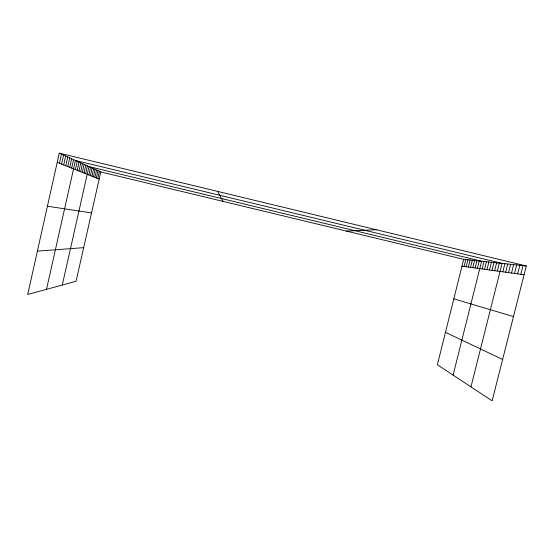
<?xml version="1.0" encoding="UTF-8"?>
<svg xmlns="http://www.w3.org/2000/svg" width="554" height="554" viewBox="0 0 554 554"><rect width="100%" height="100%" fill="white"/><g stroke="black" fill="none" stroke-linecap="round" stroke-linejoin="round"><path stroke-width="0.83" d="M59.278 153.153L27.7 294.499L76.071 281.252L100.793 171.941L59.278 153.153L526.3 265.962L492.132 400.847L437.39 364.733L463.677 259.327L526.3 265.962M59.43 163.25L61.466 154.144M61.591 164.109L63.606 155.113M63.703 164.947L65.691 156.055M65.76 165.764L67.727 156.983M67.775 166.567L69.721 157.883M69.742 167.35L71.667 158.763M71.667 168.118L73.571 159.628M46.508 289.347L75.434 160.466L502.056 263.392L470.962 386.879M75.392 169.593L77.255 161.29M77.193 170.313L79.042 162.1M78.959 171.013L80.78 162.89M80.683 171.698L82.491 163.659M82.373 172.37L84.16 164.413M84.028 173.028L85.794 165.154M85.648 173.672L87.4 165.881M62.277 285.033L88.972 166.595L481.627 261.225L453.096 375.1M88.834 174.939L90.558 167.308M90.406 175.563L92.109 168.014M91.943 176.179L93.626 168.7M93.446 176.774L95.122 169.372M94.921 177.363L96.576 170.036M96.368 177.938L98.01 170.68M97.788 178.499L99.415 171.318M464.051 266.467L465.776 259.549M466.163 266.765L467.908 259.771M468.324 267.063L470.083 260.006M470.526 267.36L472.306 260.242M472.77 267.672L474.563 260.477M475.055 267.991L476.869 260.726M477.389 268.309L479.224 260.976M482.125 268.967L484.002 261.481M484.528 269.299L486.426 261.737M486.987 269.632L488.898 262M489.487 269.978L491.426 262.264M492.042 270.331L494.002 262.541M494.653 270.691L496.633 262.818M497.312 271.058L499.313 263.102M502.81 271.82L504.86 263.69M505.65 272.208L507.72 263.995M508.551 272.61L510.649 264.3M511.515 273.018L513.641 264.618M514.548 273.441L516.695 264.944M517.651 273.87L519.825 265.276M520.829 274.306L523.024 265.615M37.388 251.128L83.668 247.666M346.423 231.087L376.311 229.73M461.967 266.183L524.07 274.749M47.422 206.206L91.521 212.923M100.793 171.941L463.677 259.327M453.823 298.835L513.475 316.576M57.214 162.37L99.18 179.053M445.471 332.345L502.616 359.449M217.583 191.393L223.068 201.386"/></g></svg>
